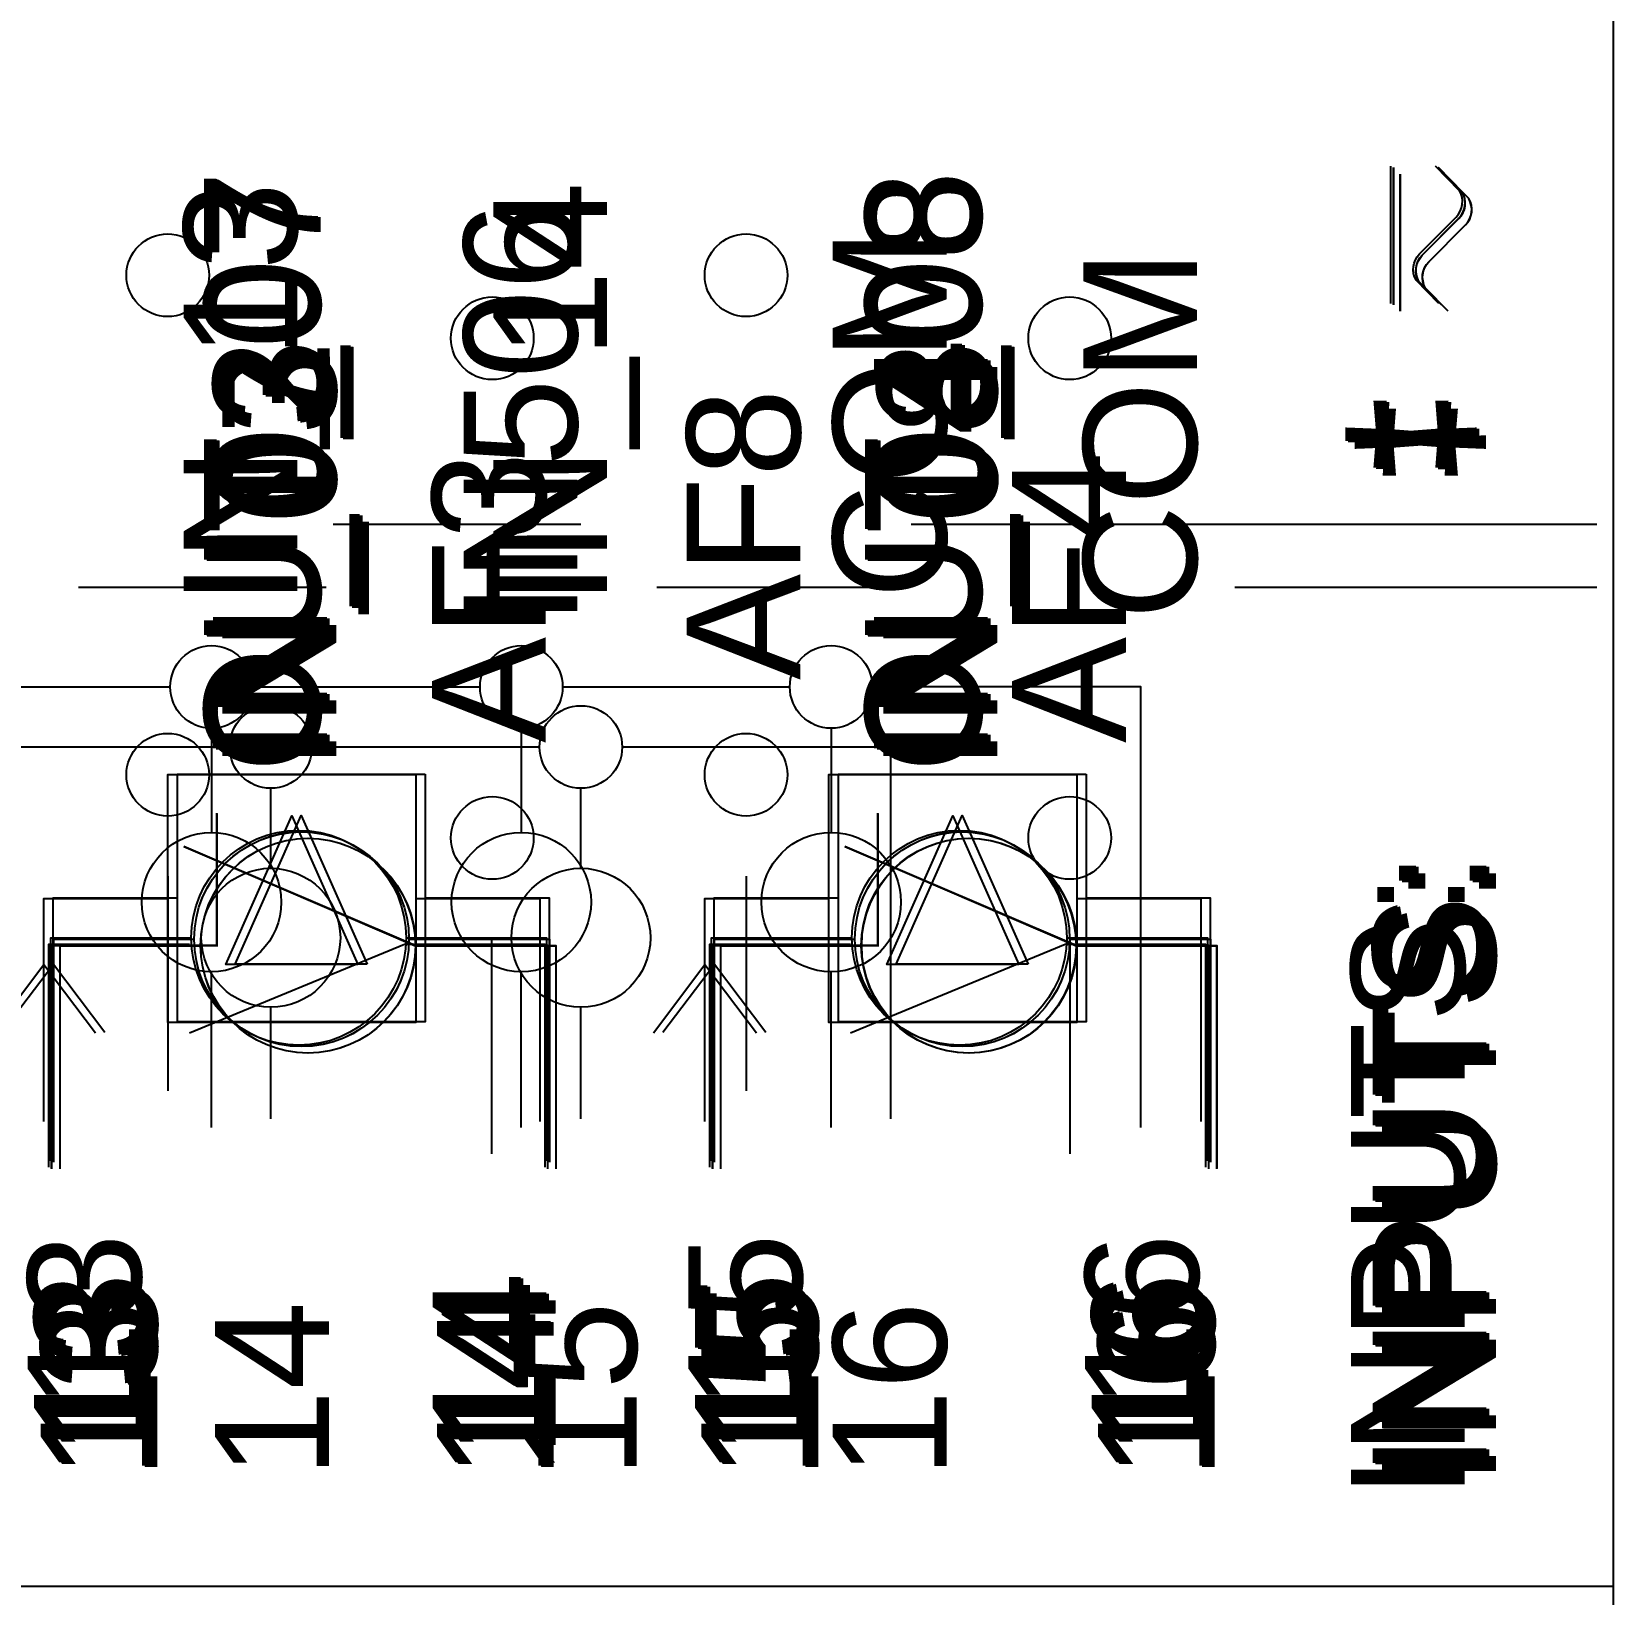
# Model space of a CAD drawing. Extents: x 1 to 47, y 1 to 35.
# Drawn here: x 30.344 to 31.301, y 11.385 to 12.331 of the extents above; entities that cross this region are included whole.
import ezdxf

# ---------------------------------------------------------------- set-up
doc = ezdxf.new("R2010")
doc.units = 0
doc.header["$MEASUREMENT"] = 0
for name, color, linetype in [('10_00______DWG_', 7, 'CONTINUOUS'), ('6_02__9-_B-___10__RTD_INPU', 7, 'CONTINUOUS'), ('6_03__9-_1-___10__RTD_INPU', 7, 'CONTINUOUS'), ('6_04__9-_C-___10__RTD_INPU', 7, 'CONTINUOUS'), ('6_05__9-_D-___10__RTD_INPU', 7, 'CONTINUOUS'), ('6_06__9-_2A___10__RTD_INPU', 7, 'CONTINUOUS'), ('6_07__9-_2B___10__RTD_INPU', 7, 'CONTINUOUS'), ('6_08__9-_2C___10__RTD_INPU', 7, 'CONTINUOUS'), ('6_09__9-_2D___10__RTD_INPU', 7, 'CONTINUOUS'), ('6_10__9-_2G___10__RTD_INPU', 7, 'CONTINUOUS'), ('6_11__9-_3-___10__RTD_INPU', 7, 'CONTINUOUS'), ('6_12__9-_4-___10__RTD_INPU', 7, 'CONTINUOUS'), ('6_13__9-_5-___10__RTD_INPU', 7, 'CONTINUOUS'), ('6_14__9-_6-___10__RTD_INPU', 7, 'CONTINUOUS'), ('6_15__9-_70___10__RTD_INPU', 7, 'CONTINUOUS'), ('6_16__9-_L0___10__RTD_INPU', 7, 'CONTINUOUS'), ('6_17__9-_77___10__RTD_INPU', 7, 'CONTINUOUS'), ('6_18__9-_7-___10__RTD_INPU', 7, 'CONTINUOUS'), ('6_19__9-_L-___10__RTD_INPU', 7, 'CONTINUOUS'), ('7_02__B-___3__DI___4__DO__', 7, 'CONTINUOUS'), ('7_03__1-___4__DI___4__DO__', 7, 'CONTINUOUS'), ('7_04__C-___4__DI___4__DO__', 7, 'CONTINUOUS'), ('7_05__D-___4__DI___3__DO__', 7, 'CONTINUOUS'), ('7_06__2A___8__FORM_A_DO', 7, 'CONTINUOUS'), ('7_07__2B___8__FORM_B_DO', 7, 'CONTINUOUS'), ('7_08__2C___8__DO__6__FORM_', 7, 'CONTINUOUS'), ('7_09__2D___8__DO__2__FORM_', 7, 'CONTINUOUS'), ('7_10__2G___8__DO__4__FORM_', 7, 'CONTINUOUS'), ('7_11__3-___8__DI', 7, 'CONTINUOUS'), ('7_12__4-___14__DI', 7, 'CONTINUOUS'), ('7_13__5-___8__AI', 7, 'CONTINUOUS'), ('7_14__6-___4__AI____4__AO', 7, 'CONTINUOUS'), ('7_15__70___2__AVI____4__AF', 7, 'CONTINUOUS'), ('7_16__L0___2__LEA_AVI____4', 7, 'CONTINUOUS'), ('7_17__77___8__AFDI', 7, 'CONTINUOUS'), ('7_18__7-___2__AVI____7__DI', 7, 'CONTINUOUS'), ('7_19__L-___2__AVI____7__DI', 7, 'CONTINUOUS')]:
    doc.layers.add(name, color=color, linetype=linetype)
doc.styles.add('ARIAL', font='arial.ttf')

msp = doc.modelspace()

# ---------------------------------------------------------------- linework, layer by layer
at = {"layer": '10_00______DWG_'}
msp.add_lwpolyline([(31.22113, 16.56356), (27.51117, 16.56356, 0.414214), (27.43118, 16.48356), (27.43118, 10.3186, 0.414212), (27.51117, 10.2386), (31.22113, 10.2386, 0.414211), (31.30112, 10.3186), (31.30112, 16.48356, 0.414219)], format="xyb", close=True, dxfattribs=at)
msp.add_lwpolyline([(27.43118, 11.3902), (31.30112, 11.3902)], dxfattribs=at)
at = {"layer": '6_02__9-_B-___10__RTD_INPU'}
for points in [[(31.16822, 12.16583), (31.16822, 12.24878)], [(30.35719, 11.64681), (30.35717, 11.78179), (30.44216, 11.78179)], [(30.57217, 11.78179), (30.65716, 11.78179), (30.65716, 11.64681)], [(30.75704, 11.64681), (30.75702, 11.78179), (30.84222, 11.78179)], [(30.97224, 11.78179), (31.05723, 11.78179), (31.05723, 11.64681)]]:
    msp.add_lwpolyline(points, dxfattribs=at)
msp.add_lwpolyline([(31.19717, 12.16583), (31.18341, 12.17984, -0.328455), (31.18548, 12.19579), (31.20766, 12.21807, 0.339292), (31.20972, 12.23402), (31.19521, 12.24878)], format="xyb", dxfattribs=at)
for centre in [(30.50719, 11.78179), (30.90704, 11.78179)]:
    msp.add_circle(centre, 0.06501, dxfattribs=at)
at = {"layer": '6_03__9-_1-___10__RTD_INPU'}
for points in [[(31.1722, 12.16195), (31.1722, 12.2449)], [(30.36118, 11.64293), (30.36115, 11.77791), (30.44614, 11.77791)], [(30.57615, 11.77791), (30.66114, 11.77791), (30.66114, 11.64293)], [(30.76102, 11.64293), (30.761, 11.77791), (30.8462, 11.77791)], [(30.97622, 11.77791), (31.06121, 11.77791), (31.06121, 11.64293)]]:
    msp.add_lwpolyline(points, dxfattribs=at)
msp.add_lwpolyline([(31.20115, 12.16195), (31.18739, 12.17596, -0.328455), (31.18946, 12.19191), (31.21164, 12.21419, 0.339292), (31.21371, 12.23014), (31.19919, 12.2449)], format="xyb", dxfattribs=at)
for centre in [(30.51115, 11.77791), (30.91121, 11.77791)]:
    msp.add_circle(centre, 0.06501, dxfattribs=at)
at = {"layer": '6_04__9-_C-___10__RTD_INPU'}
for points in [[(31.16822, 12.16589), (31.16822, 12.24885)], [(30.35719, 11.64688), (30.35717, 11.78186), (30.44216, 11.78186)], [(30.57217, 11.78186), (30.65716, 11.78186), (30.65716, 11.64688)], [(30.75704, 11.64688), (30.75702, 11.78186), (30.84222, 11.78186)], [(30.97224, 11.78186), (31.05723, 11.78186), (31.05723, 11.64688)]]:
    msp.add_lwpolyline(points, dxfattribs=at)
msp.add_lwpolyline([(31.19717, 12.16589), (31.18341, 12.17991, -0.328455), (31.18548, 12.19585), (31.20766, 12.21814, 0.339292), (31.20972, 12.23408), (31.19521, 12.24885)], format="xyb", dxfattribs=at)
for centre in [(30.50719, 11.78186), (30.90704, 11.78186)]:
    msp.add_circle(centre, 0.06501, dxfattribs=at)
at = {"layer": '6_05__9-_D-___10__RTD_INPU'}
for points in [[(31.16649, 12.1667), (31.16649, 12.24966)], [(30.35547, 11.64769), (30.35545, 11.78267), (30.44043, 11.78267)], [(30.57045, 11.78267), (30.65544, 11.78267), (30.65544, 11.64769)], [(30.75532, 11.64769), (30.75529, 11.78267), (30.8405, 11.78267)], [(30.97052, 11.78267), (31.05551, 11.78267), (31.05551, 11.64769)]]:
    msp.add_lwpolyline(points, dxfattribs=at)
msp.add_lwpolyline([(31.19545, 12.1667), (31.18169, 12.18072, -0.328455), (31.18376, 12.19666), (31.20594, 12.21895, 0.339292), (31.208, 12.23489), (31.19349, 12.24966)], format="xyb", dxfattribs=at)
for centre in [(30.50547, 11.78267), (30.90532, 11.78267)]:
    msp.add_circle(centre, 0.06501, dxfattribs=at)
at = {"layer": '6_06__9-_2A___10__RTD_INPU'}
for points in [[(30.35429, 11.64382), (30.35429, 11.7788), (30.43938, 11.7788)], [(30.43944, 11.72512), (30.5694, 11.7788), (30.65438, 11.7788), (30.65438, 11.64382)], [(30.75426, 11.64382), (30.75426, 11.7788), (30.83936, 11.7788)], [(30.83941, 11.72512), (30.96938, 11.7788), (31.05437, 11.7788), (31.05437, 11.64382)]]:
    msp.add_lwpolyline(points, dxfattribs=at)
at = {"layer": '6_07__9-_2B___10__RTD_INPU'}
for points in [[(30.35596, 11.6429), (30.35596, 11.77795), (30.35596, 11.77795), (30.45599, 11.77793), (30.456, 11.85792)], [(30.75602, 11.6429), (30.75602, 11.77795), (30.75602, 11.77795), (30.85604, 11.77793), (30.85606, 11.85792)], [(30.43601, 11.83793), (30.57601, 11.77793), (30.65606, 11.77793), (30.65606, 11.64294)], [(30.83607, 11.83793), (30.97607, 11.77793), (31.05612, 11.77793), (31.05612, 11.64294)]]:
    msp.add_lwpolyline(points, dxfattribs=at)
at = {"layer": '6_08__9-_2C___10__RTD_INPU'}
for points in [[(30.35591, 11.6431), (30.35591, 11.77815), (30.35591, 11.77815), (30.45594, 11.77813), (30.45595, 11.85812)], [(30.75597, 11.6431), (30.75597, 11.77815), (30.75597, 11.77815), (30.856, 11.77813), (30.85601, 11.85812)], [(30.43596, 11.83813), (30.57596, 11.77812), (30.65601, 11.77812), (30.65601, 11.64314)], [(30.83602, 11.83813), (30.97602, 11.77812), (31.05607, 11.77812), (31.05607, 11.64314)]]:
    msp.add_lwpolyline(points, dxfattribs=at)
at = {"layer": '6_09__9-_2D___10__RTD_INPU'}
for points in [[(30.35598, 11.64286), (30.35598, 11.77791), (30.35598, 11.77791), (30.45601, 11.77789), (30.45602, 11.85788)], [(30.75604, 11.64286), (30.75604, 11.77791), (30.75604, 11.77791), (30.85606, 11.77789), (30.85608, 11.85788)], [(30.43603, 11.83789), (30.57603, 11.77789), (30.65608, 11.77789), (30.65608, 11.6429)], [(30.83609, 11.83789), (30.97609, 11.77789), (31.05614, 11.77789), (31.05614, 11.6429)]]:
    msp.add_lwpolyline(points, dxfattribs=at)
at = {"layer": '6_10__9-_2G___10__RTD_INPU'}
for points in [[(30.35598, 11.64286), (30.35598, 11.77791), (30.35598, 11.77791), (30.45601, 11.77789), (30.45602, 11.85788)], [(30.75604, 11.64286), (30.75604, 11.77791), (30.75604, 11.77791), (30.85606, 11.77789), (30.85608, 11.85788)], [(30.43603, 11.83789), (30.57603, 11.77789), (30.65608, 11.77789), (30.65608, 11.6429)], [(30.83609, 11.83789), (30.97609, 11.77789), (31.05614, 11.77789), (31.05614, 11.6429)]]:
    msp.add_lwpolyline(points, dxfattribs=at)
at = {"layer": '6_11__9-_3-___10__RTD_INPU'}
for points in [[(31.17209, 12.16192), (31.17209, 12.24487)], [(30.36105, 11.6429), (30.36103, 11.77789), (30.44601, 11.77789)], [(30.57603, 11.77789), (30.66102, 11.77789), (30.66102, 11.6429)], [(30.7609, 11.6429), (30.76088, 11.77789), (30.84586, 11.77789)], [(30.97588, 11.77789), (31.06087, 11.77789), (31.06087, 11.6429)]]:
    msp.add_lwpolyline(points, dxfattribs=at)
msp.add_lwpolyline([(31.20104, 12.16192), (31.18729, 12.17593, -0.328455), (31.18936, 12.19188), (31.21153, 12.21416, 0.339292), (31.2136, 12.23011), (31.19909, 12.24487)], format="xyb", dxfattribs=at)
for centre in [(30.51105, 11.77789), (30.9109, 11.77789)]:
    msp.add_circle(centre, 0.06501, dxfattribs=at)
at = {"layer": '6_12__9-_4-___10__RTD_INPU'}
for points in [[(31.16814, 12.16597), (31.16814, 12.24892)], [(30.46358, 11.89815), (30.32626, 11.89815)], [(30.65124, 11.89815), (30.51358, 11.89815)], [(30.86384, 11.89815), (30.70124, 11.89815)], [(30.86384, 11.67315), (30.86384, 11.89815)], [(30.48858, 11.82474), (30.48858, 11.87315)], [(30.67624, 11.82474), (30.67624, 11.87315)], [(30.48858, 11.67315), (30.48858, 11.7406)], [(30.67624, 11.67315), (30.67624, 11.7406)]]:
    msp.add_lwpolyline(points, dxfattribs=at)
msp.add_lwpolyline([(31.19709, 12.16597), (31.18334, 12.17999, -0.328455), (31.18541, 12.19593), (31.20758, 12.21821, 0.339292), (31.20965, 12.23416), (31.19514, 12.24892)], format="xyb", dxfattribs=at)
for centre, radius in [((30.48858, 11.89815), 0.025), ((30.67624, 11.89815), 0.025), ((30.48858, 11.78267), 0.04207), ((30.67624, 11.78267), 0.04207)]:
    msp.add_circle(centre, radius, dxfattribs=at)
at = {"layer": '6_13__9-_5-___10__RTD_INPU'}
for points in [[(30.5763, 11.88143), (30.5763, 11.73145), (30.42632, 11.73145), (30.42632, 11.88143), (30.5763, 11.88143)], [(30.97637, 11.88143), (30.97637, 11.73145), (30.82638, 11.73145), (30.82638, 11.88143), (30.97637, 11.88143)], [(30.54128, 11.76644), (30.46129, 11.76644), (30.5013, 11.85645), (30.54128, 11.76644)], [(30.94135, 11.76644), (30.86135, 11.76644), (30.90136, 11.85645), (30.94135, 11.76644)], [(30.35125, 11.67147), (30.35122, 11.80645), (30.42629, 11.80645)], [(30.57633, 11.80645), (30.65143, 11.80645), (30.65143, 11.67147)], [(30.75131, 11.67147), (30.75128, 11.80645), (30.82636, 11.80645)], [(30.9764, 11.80645), (31.0515, 11.80645), (31.0515, 11.67147)], [(30.32002, 11.72523), (30.35126, 11.76647), (30.38247, 11.72523)], [(30.72009, 11.72523), (30.75132, 11.76647), (30.78253, 11.72523)]]:
    msp.add_lwpolyline(points, dxfattribs=at)
at = {"layer": '6_14__9-_6-___10__RTD_INPU'}
for points in [[(30.58199, 11.88175), (30.58199, 11.73177), (30.43201, 11.73177), (30.43201, 11.88175), (30.58199, 11.88175)], [(30.98206, 11.88175), (30.98206, 11.73177), (30.83208, 11.73177), (30.83208, 11.88175), (30.98206, 11.88175)], [(30.54697, 11.76676), (30.46698, 11.76676), (30.50699, 11.85677), (30.54697, 11.76676)], [(30.94704, 11.76676), (30.86704, 11.76676), (30.90705, 11.85677), (30.94704, 11.76676)], [(30.35694, 11.67179), (30.35691, 11.80678), (30.43198, 11.80678)], [(30.58202, 11.80678), (30.65712, 11.80678), (30.65712, 11.67179)], [(30.757, 11.67179), (30.75698, 11.80678), (30.83205, 11.80678)], [(30.98209, 11.80678), (31.05719, 11.80678), (31.05719, 11.67179)], [(30.32571, 11.72556), (30.35695, 11.76679), (30.38816, 11.72556)], [(30.72578, 11.72556), (30.75702, 11.76679), (30.78823, 11.72556)]]:
    msp.add_lwpolyline(points, dxfattribs=at)
at = {"layer": '6_15__9-_70___10__RTD_INPU'}
for points in [[(30.37216, 11.99483), (30.52212, 11.99483)], [(30.72212, 11.99483), (30.87208, 11.99483)], [(31.07208, 11.99483), (31.29103, 11.99483)], [(30.62212, 11.78182), (30.62212, 11.65183)], [(30.97208, 11.78182), (30.97208, 11.65183)]]:
    msp.add_lwpolyline(points, dxfattribs=at)
for centre in [(30.62263, 12.14555), (30.97208, 12.14555), (30.62263, 11.84311), (30.97208, 11.84311)]:
    msp.add_circle(centre, 0.02501, dxfattribs=at)
at = {"layer": '6_16__9-_L0___10__RTD_INPU'}
for points in [[(30.37216, 11.99483), (30.52212, 11.99483)], [(30.72212, 11.99483), (30.87208, 11.99483)], [(31.07208, 11.99483), (31.29103, 11.99483)], [(30.62212, 11.78182), (30.62212, 11.65183)], [(30.97208, 11.78182), (30.97208, 11.65183)]]:
    msp.add_lwpolyline(points, dxfattribs=at)
for centre in [(30.62263, 12.14555), (30.97208, 12.14555), (30.62263, 11.84311), (30.97208, 11.84311)]:
    msp.add_circle(centre, 0.02501, dxfattribs=at)
at = {"layer": '6_17__9-_77___10__RTD_INPU'}
for points in [[(30.52622, 12.03299), (30.67618, 12.03299)], [(30.87621, 12.03299), (31.29108, 12.03299)], [(30.42618, 11.81994), (30.42618, 11.68995)], [(30.77619, 11.81994), (30.77619, 11.68995)]]:
    msp.add_lwpolyline(points, dxfattribs=at)
for centre in [(30.42618, 12.18371), (30.77619, 12.18371), (30.42618, 11.88137), (30.77619, 11.88137)]:
    msp.add_circle(centre, 0.025, dxfattribs=at)
at = {"layer": '6_18__9-_7-___10__RTD_INPU'}
for points in [[(31.16822, 12.16583), (31.16822, 12.24878)], [(30.29019, 11.9345), (30.42769, 11.9345)], [(30.47769, 11.9345), (30.61519, 11.9345)], [(30.66519, 11.9345), (30.80269, 11.9345)], [(31.01519, 11.66784), (31.01519, 11.9345), (30.85269, 11.9345)], [(30.45269, 11.9095), (30.45269, 11.84653)], [(30.64019, 11.9095), (30.64019, 11.84653)], [(30.82769, 11.9095), (30.82769, 11.84653)], [(30.45269, 11.66784), (30.45269, 11.76204)], [(30.64019, 11.66784), (30.64019, 11.76204)], [(30.82769, 11.66784), (30.82769, 11.76204)]]:
    msp.add_lwpolyline(points, dxfattribs=at)
msp.add_lwpolyline([(31.19717, 12.16583), (31.18341, 12.17984, -0.328455), (31.18548, 12.19579), (31.20766, 12.21807, 0.339292), (31.20972, 12.23402), (31.19521, 12.24878)], format="xyb", dxfattribs=at)
for centre, radius in [((30.45269, 11.9345), 0.025), ((30.64019, 11.9345), 0.025), ((30.82769, 11.9345), 0.025), ((30.45269, 11.80429), 0.04219), ((30.64019, 11.80429), 0.04219), ((30.82769, 11.80429), 0.04219)]:
    msp.add_circle(centre, radius, dxfattribs=at)
at = {"layer": '6_19__9-_L-___10__RTD_INPU'}
for points in [[(31.16822, 12.16583), (31.16822, 12.24878)], [(30.29019, 11.9345), (30.42769, 11.9345)], [(30.47769, 11.9345), (30.61519, 11.9345)], [(30.66519, 11.9345), (30.80269, 11.9345)], [(31.01519, 11.66784), (31.01519, 11.9345), (30.85269, 11.9345)], [(30.45269, 11.9095), (30.45269, 11.84653)], [(30.64019, 11.9095), (30.64019, 11.84653)], [(30.82769, 11.9095), (30.82769, 11.84653)], [(30.45269, 11.66784), (30.45269, 11.76204)], [(30.64019, 11.66784), (30.64019, 11.76204)], [(30.82769, 11.66784), (30.82769, 11.76204)]]:
    msp.add_lwpolyline(points, dxfattribs=at)
msp.add_lwpolyline([(31.19717, 12.16583), (31.18341, 12.17984, -0.328455), (31.18548, 12.19579), (31.20766, 12.21807, 0.339292), (31.20972, 12.23402), (31.19521, 12.24878)], format="xyb", dxfattribs=at)
for centre, radius in [((30.45269, 11.9345), 0.025), ((30.64019, 11.9345), 0.025), ((30.82769, 11.9345), 0.025), ((30.45269, 11.80429), 0.04219), ((30.64019, 11.80429), 0.04219), ((30.82769, 11.80429), 0.04219)]:
    msp.add_circle(centre, radius, dxfattribs=at)
at = {"layer": '7_02__B-___3__DI___4__DO__'}
for points in [[(31.16822, 12.16583), (31.16822, 12.24878)], [(30.35719, 11.64681), (30.35717, 11.78179), (30.44216, 11.78179)], [(30.57217, 11.78179), (30.65716, 11.78179), (30.65716, 11.64681)], [(30.75704, 11.64681), (30.75702, 11.78179), (30.84222, 11.78179)], [(30.97224, 11.78179), (31.05723, 11.78179), (31.05723, 11.64681)]]:
    msp.add_lwpolyline(points, dxfattribs=at)
msp.add_lwpolyline([(31.19717, 12.16583), (31.18341, 12.17984, -0.328455), (31.18548, 12.19579), (31.20766, 12.21807, 0.339292), (31.20972, 12.23402), (31.19521, 12.24878)], format="xyb", dxfattribs=at)
for centre in [(30.50719, 11.78179), (30.90704, 11.78179)]:
    msp.add_circle(centre, 0.06501, dxfattribs=at)
at = {"layer": '7_03__1-___4__DI___4__DO__'}
for points in [[(31.1722, 12.16195), (31.1722, 12.2449)], [(30.36118, 11.64293), (30.36115, 11.77791), (30.44614, 11.77791)], [(30.57615, 11.77791), (30.66114, 11.77791), (30.66114, 11.64293)], [(30.76102, 11.64293), (30.761, 11.77791), (30.8462, 11.77791)], [(30.97622, 11.77791), (31.06121, 11.77791), (31.06121, 11.64293)]]:
    msp.add_lwpolyline(points, dxfattribs=at)
msp.add_lwpolyline([(31.20115, 12.16195), (31.18739, 12.17596, -0.328455), (31.18946, 12.19191), (31.21164, 12.21419, 0.339292), (31.21371, 12.23014), (31.19919, 12.2449)], format="xyb", dxfattribs=at)
for centre in [(30.51115, 11.77791), (30.91121, 11.77791)]:
    msp.add_circle(centre, 0.06501, dxfattribs=at)
at = {"layer": '7_04__C-___4__DI___4__DO__'}
for points in [[(31.16822, 12.16583), (31.16822, 12.24878)], [(30.35719, 11.64681), (30.35717, 11.78179), (30.44216, 11.78179)], [(30.57217, 11.78179), (30.65716, 11.78179), (30.65716, 11.64681)], [(30.75704, 11.64681), (30.75702, 11.78179), (30.84222, 11.78179)], [(30.97224, 11.78179), (31.05723, 11.78179), (31.05723, 11.64681)]]:
    msp.add_lwpolyline(points, dxfattribs=at)
msp.add_lwpolyline([(31.19717, 12.16583), (31.18341, 12.17984, -0.328455), (31.18548, 12.19579), (31.20766, 12.21807, 0.339292), (31.20972, 12.23402), (31.19521, 12.24878)], format="xyb", dxfattribs=at)
for centre in [(30.50719, 11.78179), (30.90704, 11.78179)]:
    msp.add_circle(centre, 0.06501, dxfattribs=at)
at = {"layer": '7_05__D-___4__DI___3__DO__'}
for points in [[(31.16649, 12.1667), (31.16649, 12.24966)], [(30.35547, 11.64769), (30.35545, 11.78267), (30.44043, 11.78267)], [(30.57045, 11.78267), (30.65544, 11.78267), (30.65544, 11.64769)], [(30.75532, 11.64769), (30.75529, 11.78267), (30.8405, 11.78267)], [(30.97052, 11.78267), (31.05551, 11.78267), (31.05551, 11.64769)]]:
    msp.add_lwpolyline(points, dxfattribs=at)
msp.add_lwpolyline([(31.19545, 12.1667), (31.18169, 12.18072, -0.328455), (31.18376, 12.19666), (31.20594, 12.21895, 0.339292), (31.208, 12.23489), (31.19349, 12.24966)], format="xyb", dxfattribs=at)
for centre in [(30.50547, 11.78267), (30.90532, 11.78267)]:
    msp.add_circle(centre, 0.06501, dxfattribs=at)
at = {"layer": '7_06__2A___8__FORM_A_DO'}
for points in [[(30.35429, 11.64382), (30.35429, 11.7788), (30.43938, 11.7788)], [(30.43944, 11.72512), (30.5694, 11.7788), (30.65438, 11.7788), (30.65438, 11.64382)], [(30.75426, 11.64382), (30.75426, 11.7788), (30.83936, 11.7788)], [(30.83941, 11.72512), (30.96938, 11.7788), (31.05437, 11.7788), (31.05437, 11.64382)]]:
    msp.add_lwpolyline(points, dxfattribs=at)
at = {"layer": '7_07__2B___8__FORM_B_DO'}
for points in [[(30.35596, 11.6429), (30.35596, 11.77795), (30.35596, 11.77795), (30.45599, 11.77793), (30.456, 11.85792)], [(30.75602, 11.6429), (30.75602, 11.77795), (30.75602, 11.77795), (30.85604, 11.77793), (30.85606, 11.85792)], [(30.43601, 11.83793), (30.57601, 11.77793), (30.65606, 11.77793), (30.65606, 11.64294)], [(30.83607, 11.83793), (30.97607, 11.77793), (31.05612, 11.77793), (31.05612, 11.64294)]]:
    msp.add_lwpolyline(points, dxfattribs=at)
at = {"layer": '7_08__2C___8__DO__6__FORM_'}
for points in [[(30.35591, 11.6431), (30.35591, 11.77815), (30.35591, 11.77815), (30.45594, 11.77813), (30.45595, 11.85812)], [(30.75597, 11.6431), (30.75597, 11.77815), (30.75597, 11.77815), (30.856, 11.77813), (30.85601, 11.85812)], [(30.43596, 11.83813), (30.57596, 11.77812), (30.65601, 11.77812), (30.65601, 11.64314)], [(30.83602, 11.83813), (30.97602, 11.77812), (31.05607, 11.77812), (31.05607, 11.64314)]]:
    msp.add_lwpolyline(points, dxfattribs=at)
at = {"layer": '7_09__2D___8__DO__2__FORM_'}
for points in [[(30.35598, 11.64286), (30.35598, 11.77791), (30.35598, 11.77791), (30.45601, 11.77789), (30.45602, 11.85788)], [(30.75604, 11.64286), (30.75604, 11.77791), (30.75604, 11.77791), (30.85606, 11.77789), (30.85608, 11.85788)], [(30.43603, 11.83789), (30.57603, 11.77789), (30.65608, 11.77789), (30.65608, 11.6429)], [(30.83609, 11.83789), (30.97609, 11.77789), (31.05614, 11.77789), (31.05614, 11.6429)]]:
    msp.add_lwpolyline(points, dxfattribs=at)
at = {"layer": '7_10__2G___8__DO__4__FORM_'}
for points in [[(30.35598, 11.64286), (30.35598, 11.77791), (30.35598, 11.77791), (30.45601, 11.77789), (30.45602, 11.85788)], [(30.75604, 11.64286), (30.75604, 11.77791), (30.75604, 11.77791), (30.85606, 11.77789), (30.85608, 11.85788)], [(30.43603, 11.83789), (30.57603, 11.77789), (30.65608, 11.77789), (30.65608, 11.6429)], [(30.83609, 11.83789), (30.97609, 11.77789), (31.05614, 11.77789), (31.05614, 11.6429)]]:
    msp.add_lwpolyline(points, dxfattribs=at)
at = {"layer": '7_11__3-___8__DI'}
for points in [[(31.17209, 12.16192), (31.17209, 12.24487)], [(30.36105, 11.6429), (30.36103, 11.77789), (30.44601, 11.77789)], [(30.57603, 11.77789), (30.66102, 11.77789), (30.66102, 11.6429)], [(30.7609, 11.6429), (30.76088, 11.77789), (30.84586, 11.77789)], [(30.97588, 11.77789), (31.06087, 11.77789), (31.06087, 11.6429)]]:
    msp.add_lwpolyline(points, dxfattribs=at)
msp.add_lwpolyline([(31.20104, 12.16192), (31.18729, 12.17593, -0.328455), (31.18936, 12.19188), (31.21153, 12.21416, 0.339292), (31.2136, 12.23011), (31.19909, 12.24487)], format="xyb", dxfattribs=at)
for centre in [(30.51105, 11.77789), (30.9109, 11.77789)]:
    msp.add_circle(centre, 0.06501, dxfattribs=at)
at = {"layer": '7_12__4-___14__DI'}
for points in [[(31.16814, 12.16597), (31.16814, 12.24892)], [(30.46358, 11.89815), (30.32626, 11.89815)], [(30.65124, 11.89815), (30.51358, 11.89815)], [(30.86384, 11.89815), (30.70124, 11.89815)], [(30.86384, 11.67315), (30.86384, 11.89815)], [(30.48858, 11.82474), (30.48858, 11.87315)], [(30.67624, 11.82474), (30.67624, 11.87315)], [(30.48858, 11.67315), (30.48858, 11.7406)], [(30.67624, 11.67315), (30.67624, 11.7406)]]:
    msp.add_lwpolyline(points, dxfattribs=at)
msp.add_lwpolyline([(31.19709, 12.16597), (31.18334, 12.17999, -0.328455), (31.18541, 12.19593), (31.20758, 12.21821, 0.339292), (31.20965, 12.23416), (31.19514, 12.24892)], format="xyb", dxfattribs=at)
for centre, radius in [((30.48858, 11.89815), 0.025), ((30.67624, 11.89815), 0.025), ((30.48858, 11.78267), 0.04207), ((30.67624, 11.78267), 0.04207)]:
    msp.add_circle(centre, radius, dxfattribs=at)
at = {"layer": '7_13__5-___8__AI'}
for points in [[(30.5763, 11.88143), (30.5763, 11.73145), (30.42632, 11.73145), (30.42632, 11.88143), (30.5763, 11.88143)], [(30.97637, 11.88143), (30.97637, 11.73145), (30.82638, 11.73145), (30.82638, 11.88143), (30.97637, 11.88143)], [(30.54128, 11.76644), (30.46129, 11.76644), (30.5013, 11.85645), (30.54128, 11.76644)], [(30.94135, 11.76644), (30.86135, 11.76644), (30.90136, 11.85645), (30.94135, 11.76644)], [(30.35125, 11.67147), (30.35122, 11.80645), (30.42629, 11.80645)], [(30.57633, 11.80645), (30.65143, 11.80645), (30.65143, 11.67147)], [(30.75131, 11.67147), (30.75128, 11.80645), (30.82636, 11.80645)], [(30.9764, 11.80645), (31.0515, 11.80645), (31.0515, 11.67147)], [(30.32002, 11.72523), (30.35126, 11.76647), (30.38247, 11.72523)], [(30.72009, 11.72523), (30.75132, 11.76647), (30.78253, 11.72523)]]:
    msp.add_lwpolyline(points, dxfattribs=at)
at = {"layer": '7_14__6-___4__AI____4__AO'}
for points in [[(30.58199, 11.88175), (30.58199, 11.73177), (30.43201, 11.73177), (30.43201, 11.88175), (30.58199, 11.88175)], [(30.98206, 11.88175), (30.98206, 11.73177), (30.83208, 11.73177), (30.83208, 11.88175), (30.98206, 11.88175)], [(30.54697, 11.76676), (30.46698, 11.76676), (30.50699, 11.85677), (30.54697, 11.76676)], [(30.94704, 11.76676), (30.86704, 11.76676), (30.90705, 11.85677), (30.94704, 11.76676)], [(30.35694, 11.67179), (30.35691, 11.80678), (30.43198, 11.80678)], [(30.58202, 11.80678), (30.65712, 11.80678), (30.65712, 11.67179)], [(30.757, 11.67179), (30.75698, 11.80678), (30.83205, 11.80678)], [(30.98209, 11.80678), (31.05719, 11.80678), (31.05719, 11.67179)], [(30.32571, 11.72556), (30.35695, 11.76679), (30.38816, 11.72556)], [(30.72578, 11.72556), (30.75702, 11.76679), (30.78823, 11.72556)]]:
    msp.add_lwpolyline(points, dxfattribs=at)
at = {"layer": '7_15__70___2__AVI____4__AF'}
for points in [[(30.37216, 11.99483), (30.52212, 11.99483)], [(30.72212, 11.99483), (30.87208, 11.99483)], [(31.07208, 11.99483), (31.29103, 11.99483)], [(30.62212, 11.78182), (30.62212, 11.65183)], [(30.97208, 11.78182), (30.97208, 11.65183)]]:
    msp.add_lwpolyline(points, dxfattribs=at)
for centre in [(30.62263, 12.14555), (30.97208, 12.14555), (30.62263, 11.84311), (30.97208, 11.84311)]:
    msp.add_circle(centre, 0.02501, dxfattribs=at)
at = {"layer": '7_16__L0___2__LEA_AVI____4'}
for points in [[(30.37216, 11.99483), (30.52212, 11.99483)], [(30.72212, 11.99483), (30.87208, 11.99483)], [(31.07208, 11.99483), (31.29103, 11.99483)], [(30.62212, 11.78182), (30.62212, 11.65183)], [(30.97208, 11.78182), (30.97208, 11.65183)]]:
    msp.add_lwpolyline(points, dxfattribs=at)
for centre in [(30.62263, 12.14555), (30.97208, 12.14555), (30.62263, 11.84311), (30.97208, 11.84311)]:
    msp.add_circle(centre, 0.02501, dxfattribs=at)
at = {"layer": '7_17__77___8__AFDI'}
for points in [[(30.52622, 12.03299), (30.67618, 12.03299)], [(30.87621, 12.03299), (31.29108, 12.03299)], [(30.42618, 11.81994), (30.42618, 11.68995)], [(30.77619, 11.81994), (30.77619, 11.68995)]]:
    msp.add_lwpolyline(points, dxfattribs=at)
for centre in [(30.42618, 12.18371), (30.77619, 12.18371), (30.42618, 11.88137), (30.77619, 11.88137)]:
    msp.add_circle(centre, 0.025, dxfattribs=at)
at = {"layer": '7_18__7-___2__AVI____7__DI'}
for points in [[(31.16822, 12.16583), (31.16822, 12.24878)], [(30.29019, 11.9345), (30.42769, 11.9345)], [(30.47769, 11.9345), (30.61519, 11.9345)], [(30.66519, 11.9345), (30.80269, 11.9345)], [(31.01519, 11.66784), (31.01519, 11.9345), (30.85269, 11.9345)], [(30.45269, 11.9095), (30.45269, 11.84653)], [(30.64019, 11.9095), (30.64019, 11.84653)], [(30.82769, 11.9095), (30.82769, 11.84653)], [(30.45269, 11.66784), (30.45269, 11.76204)], [(30.64019, 11.66784), (30.64019, 11.76204)], [(30.82769, 11.66784), (30.82769, 11.76204)]]:
    msp.add_lwpolyline(points, dxfattribs=at)
msp.add_lwpolyline([(31.19717, 12.16583), (31.18341, 12.17984, -0.328455), (31.18548, 12.19579), (31.20766, 12.21807, 0.339292), (31.20972, 12.23402), (31.19521, 12.24878)], format="xyb", dxfattribs=at)
for centre, radius in [((30.45269, 11.9345), 0.025), ((30.64019, 11.9345), 0.025), ((30.82769, 11.9345), 0.025), ((30.45269, 11.80429), 0.04219), ((30.64019, 11.80429), 0.04219), ((30.82769, 11.80429), 0.04219)]:
    msp.add_circle(centre, radius, dxfattribs=at)
at = {"layer": '7_19__L-___2__AVI____7__DI'}
for points in [[(31.16822, 12.16583), (31.16822, 12.24878)], [(30.29019, 11.9345), (30.42769, 11.9345)], [(30.47769, 11.9345), (30.61519, 11.9345)], [(30.66519, 11.9345), (30.80269, 11.9345)], [(31.01519, 11.66784), (31.01519, 11.9345), (30.85269, 11.9345)], [(30.45269, 11.9095), (30.45269, 11.84653)], [(30.64019, 11.9095), (30.64019, 11.84653)], [(30.82769, 11.9095), (30.82769, 11.84653)], [(30.45269, 11.66784), (30.45269, 11.76204)], [(30.64019, 11.66784), (30.64019, 11.76204)], [(30.82769, 11.66784), (30.82769, 11.76204)]]:
    msp.add_lwpolyline(points, dxfattribs=at)
msp.add_lwpolyline([(31.19717, 12.16583), (31.18341, 12.17984, -0.328455), (31.18548, 12.19579), (31.20766, 12.21807, 0.339292), (31.20972, 12.23402), (31.19521, 12.24878)], format="xyb", dxfattribs=at)
for centre, radius in [((30.45269, 11.9345), 0.025), ((30.64019, 11.9345), 0.025), ((30.82769, 11.9345), 0.025), ((30.45269, 11.80429), 0.04219), ((30.64019, 11.80429), 0.04219), ((30.82769, 11.80429), 0.04219)]:
    msp.add_circle(centre, radius, dxfattribs=at)

# ---------------------------------------------------------------- texts
at = {"layer": '6_02__9-_B-___10__RTD_INPU', "style": 'ARIAL'}
for s, height, p in [('IN_02', 0.068833, (30.52421, 11.88767)), ('IN_03', 0.068833, (30.92422, 11.88767)), ('‡', 0.06883, (31.21314, 12.05993)), ('INPUTS:', 0.068833, (31.22606, 11.45497)), ('13', 0.068833, (30.41588, 11.47228)), ('14', 0.068833, (30.657, 11.47228)), ('15', 0.068833, (30.81589, 11.47228)), ('16', 0.068833, (31.05591, 11.47228))]:
    msp.add_text(s, height=height, rotation=90, dxfattribs=at).set_placement(p)
at = {"layer": '6_03__9-_1-___10__RTD_INPU', "style": 'ARIAL'}
for s, height, p in [('IN_03', 0.068833, (30.52819, 11.88379)), ('IN_04', 0.068833, (30.92821, 11.88379)), ('‡', 0.06883, (31.21712, 12.05605)), ('INPUTS:', 0.068833, (31.23004, 11.45109)), ('13', 0.068833, (30.41986, 11.4684)), ('14', 0.068833, (30.66098, 11.4684)), ('15', 0.068833, (30.81987, 11.4684)), ('16', 0.068833, (31.05989, 11.4684))]:
    msp.add_text(s, height=height, rotation=90, dxfattribs=at).set_placement(p)
at = {"layer": '6_04__9-_C-___10__RTD_INPU', "style": 'ARIAL'}
for s, height, p in [('IN_03', 0.068833, (30.52421, 11.88774)), ('IN_04', 0.068833, (30.92422, 11.88774)), ('‡', 0.06883, (31.21314, 12.06)), ('INPUTS:', 0.068833, (31.22606, 11.45504)), ('13', 0.068833, (30.41588, 11.47235)), ('14', 0.068833, (30.657, 11.47235)), ('15', 0.068833, (30.81589, 11.47235)), ('16', 0.068833, (31.05591, 11.47235))]:
    msp.add_text(s, height=height, rotation=90, dxfattribs=at).set_placement(p)
at = {"layer": '6_05__9-_D-___10__RTD_INPU', "style": 'ARIAL'}
for s, height, p in [('IN_03', 0.068833, (30.52249, 11.88855)), ('IN_04', 0.068833, (30.9225, 11.88855)), ('‡', 0.06883, (31.21142, 12.0608)), ('INPUTS:', 0.068833, (31.22434, 11.45585)), ('13', 0.068833, (30.41416, 11.47316)), ('14', 0.068833, (30.65528, 11.47316)), ('15', 0.068833, (30.81417, 11.47316)), ('16', 0.068833, (31.05418, 11.47316))]:
    msp.add_text(s, height=height, rotation=90, dxfattribs=at).set_placement(p)
at = {"layer": '6_06__9-_2A___10__RTD_INPU', "style": 'ARIAL'}
for s, p in [('OUT_07', (30.51705, 11.88375)), ('OUT_08', (30.91702, 11.88375)), ('13', (30.41811, 11.45587)), ('14', (30.65798, 11.45587)), ('15', (30.81798, 11.45587)), ('16', (31.05799, 11.45587))]:
    msp.add_text(s, height=0.068833, rotation=90, dxfattribs=at).set_placement(p)
at = {"layer": '6_07__9-_2B___10__RTD_INPU', "style": 'ARIAL'}
for s, p in [('OUT_07', (30.51872, 11.88288)), ('OUT_08', (30.91878, 11.88288)), ('13', (30.41981, 11.455)), ('14', (30.6598, 11.455)), ('15', (30.81987, 11.455)), ('16', (31.05986, 11.455))]:
    msp.add_text(s, height=0.068833, rotation=90, dxfattribs=at).set_placement(p)
at = {"layer": '6_08__9-_2C___10__RTD_INPU', "style": 'ARIAL'}
for s, p in [('OUT_07', (30.51867, 11.88307)), ('OUT_08', (30.91873, 11.88307)), ('13', (30.41976, 11.45519)), ('14', (30.65964, 11.45519)), ('15', (30.81963, 11.45519)), ('16', (31.05965, 11.45519))]:
    msp.add_text(s, height=0.068833, rotation=90, dxfattribs=at).set_placement(p)
at = {"layer": '6_09__9-_2D___10__RTD_INPU', "style": 'ARIAL'}
for s, p in [('OUT_07', (30.51874, 11.88284)), ('OUT_08', (30.9188, 11.88284)), ('13', (30.41983, 11.45496)), ('14', (30.65971, 11.45496)), ('15', (30.8197, 11.45496)), ('16', (31.05972, 11.45496))]:
    msp.add_text(s, height=0.068833, rotation=90, dxfattribs=at).set_placement(p)
at = {"layer": '6_10__9-_2G___10__RTD_INPU', "style": 'ARIAL'}
for s, p in [('OUT_07', (30.51874, 11.88284)), ('OUT_08', (30.9188, 11.88284)), ('13', (30.41983, 11.45496)), ('14', (30.65971, 11.45496)), ('15', (30.8197, 11.45496)), ('16', (31.05972, 11.45496))]:
    msp.add_text(s, height=0.068833, rotation=90, dxfattribs=at).set_placement(p)
at = {"layer": '6_11__9-_3-___10__RTD_INPU', "style": 'ARIAL'}
for s, height, p in [('IN_07', 0.068833, (30.52807, 11.88376)), ('IN_08', 0.068833, (30.92808, 11.88376)), ('‡', 0.06883, (31.21701, 12.05602)), ('INPUTS:', 0.068833, (31.22993, 11.45106)), ('13', 0.068833, (30.41975, 11.46838)), ('14', 0.068833, (30.66087, 11.46838)), ('15', 0.068833, (30.81976, 11.46838)), ('16', 0.068833, (31.05978, 11.46838))]:
    msp.add_text(s, height=height, rotation=90, dxfattribs=at).set_placement(p)
at = {"layer": '6_12__9-_4-___10__RTD_INPU', "style": 'ARIAL'}
for s, height, p in [('IN_13', 0.068833, (30.50459, 11.98368)), ('IN_14', 0.068833, (30.69209, 11.98368)), ('COM', 0.068833, (30.89753, 11.98786)), ('‡', 0.06883, (31.21306, 12.06007)), ('INPUTS:', 0.068833, (31.22598, 11.45512)), ('14', 0.068833, (30.5237, 11.45565)), ('15', 0.068833, (30.71003, 11.45565)), ('16', 0.068833, (30.89753, 11.45565))]:
    msp.add_text(s, height=height, rotation=90, dxfattribs=at).set_placement(p)
at = {"layer": '6_13__9-_5-___10__RTD_INPU', "style": 'ARIAL'}
for s, p in [('AI_07', (30.51848, 11.91684)), ('AI_08', (30.91847, 11.91684)), ('13', (30.41015, 11.4969)), ('14', (30.65127, 11.4969)), ('15', (30.81016, 11.4969)), ('16', (31.05017, 11.4969))]:
    msp.add_text(s, height=0.068833, rotation=90, dxfattribs=at).set_placement(p)
at = {"layer": '6_14__9-_6-___10__RTD_INPU', "style": 'ARIAL'}
for s, p in [('AI_03', (30.52417, 11.91716)), ('AI_04', (30.92416, 11.91716)), ('13', (30.41584, 11.49722)), ('14', (30.65696, 11.49722)), ('15', (30.81585, 11.49722)), ('16', (31.05587, 11.49722))]:
    msp.add_text(s, height=0.068833, rotation=90, dxfattribs=at).set_placement(p)
at = {"layer": '6_15__9-_70___10__RTD_INPU', "style": 'ARIAL'}
for s, p in [('AF3', (30.6549, 11.90062)), ('AF4', (31.00609, 11.90062)), ('E07', (30.65495, 11.42353)), ('E08', (31.00491, 11.42353))]:
    msp.add_text(s, height=0.068833, rotation=90, dxfattribs=at).set_placement(p)
at = {"layer": '6_16__9-_L0___10__RTD_INPU', "style": 'ARIAL'}
for s, p in [('AF3', (30.6549, 11.90062)), ('AF4', (31.00609, 11.90062)), ('E07', (30.65495, 11.42353)), ('E08', (31.00491, 11.42353))]:
    msp.add_text(s, height=0.068833, rotation=90, dxfattribs=at).set_placement(p)
at = {"layer": '6_17__9-_77___10__RTD_INPU', "style": 'ARIAL'}
for s, p in [('AF7', (30.46019, 11.93878)), ('AF8', (30.809, 11.93878)), ('07', (30.45901, 11.49826)), ('08', (30.809, 11.49826))]:
    msp.add_text(s, height=0.068833, rotation=90, dxfattribs=at).set_placement(p)
at = {"layer": '6_18__9-_7-___10__RTD_INPU', "style": 'ARIAL'}
for s, p in [('IN505', (30.48659, 11.97159)), ('IN506', (30.67409, 11.97159)), ('IN507', (30.86159, 11.97159)), ('COM', (31.04909, 11.97519)), ('INPUTS:', (31.21114, 11.44294)), ('E09', (30.48353, 11.44338)), ('E10', (30.67103, 11.44338)), ('E11', (30.85964, 11.44338)), ('E12', (31.04714, 11.44338))]:
    msp.add_text(s, height=0.068833, rotation=90, dxfattribs=at).set_placement(p)
at = {"layer": '6_19__9-_L-___10__RTD_INPU', "style": 'ARIAL'}
for s, p in [('IN505', (30.48659, 11.97159)), ('IN506', (30.67409, 11.97159)), ('IN507', (30.86159, 11.97159)), ('COM', (31.04909, 11.97519)), ('INPUTS:', (31.21114, 11.44294)), ('E09', (30.48353, 11.44338)), ('E10', (30.67103, 11.44338)), ('E11', (30.85964, 11.44338)), ('E12', (31.04714, 11.44338))]:
    msp.add_text(s, height=0.068833, rotation=90, dxfattribs=at).set_placement(p)
at = {"layer": '7_02__B-___3__DI___4__DO__', "style": 'ARIAL'}
for s, height, p in [('IN_02', 0.068833, (30.52421, 11.88767)), ('IN_03', 0.068833, (30.92422, 11.88767)), ('‡', 0.06883, (31.21314, 12.05993)), ('INPUTS:', 0.068833, (31.22606, 11.45497)), ('13', 0.068833, (30.41588, 11.47228)), ('14', 0.068833, (30.657, 11.47228)), ('15', 0.068833, (30.81589, 11.47228)), ('16', 0.068833, (31.05591, 11.47228))]:
    msp.add_text(s, height=height, rotation=90, dxfattribs=at).set_placement(p)
at = {"layer": '7_03__1-___4__DI___4__DO__', "style": 'ARIAL'}
for s, height, p in [('IN_03', 0.068833, (30.52819, 11.88379)), ('IN_04', 0.068833, (30.92821, 11.88379)), ('‡', 0.06883, (31.21712, 12.05605)), ('INPUTS:', 0.068833, (31.23004, 11.45109)), ('13', 0.068833, (30.41986, 11.4684)), ('14', 0.068833, (30.66098, 11.4684)), ('15', 0.068833, (30.81987, 11.4684)), ('16', 0.068833, (31.05989, 11.4684))]:
    msp.add_text(s, height=height, rotation=90, dxfattribs=at).set_placement(p)
at = {"layer": '7_04__C-___4__DI___4__DO__', "style": 'ARIAL'}
for s, height, p in [('IN_03', 0.068833, (30.52421, 11.88767)), ('IN_04', 0.068833, (30.92422, 11.88767)), ('‡', 0.06883, (31.21314, 12.05993)), ('INPUTS:', 0.068833, (31.22606, 11.45497)), ('13', 0.068833, (30.41588, 11.47228)), ('14', 0.068833, (30.657, 11.47228)), ('15', 0.068833, (30.81589, 11.47228)), ('16', 0.068833, (31.05591, 11.47228))]:
    msp.add_text(s, height=height, rotation=90, dxfattribs=at).set_placement(p)
at = {"layer": '7_05__D-___4__DI___3__DO__', "style": 'ARIAL'}
for s, height, p in [('IN_03', 0.068833, (30.52249, 11.88855)), ('IN_04', 0.068833, (30.9225, 11.88855)), ('‡', 0.06883, (31.21142, 12.0608)), ('INPUTS:', 0.068833, (31.22434, 11.45585)), ('13', 0.068833, (30.41416, 11.47316)), ('14', 0.068833, (30.65528, 11.47316)), ('15', 0.068833, (30.81417, 11.47316)), ('16', 0.068833, (31.05418, 11.47316))]:
    msp.add_text(s, height=height, rotation=90, dxfattribs=at).set_placement(p)
at = {"layer": '7_06__2A___8__FORM_A_DO', "style": 'ARIAL'}
for s, p in [('OUT_07', (30.51705, 11.88375)), ('OUT_08', (30.91702, 11.88375)), ('13', (30.41811, 11.45587)), ('14', (30.65798, 11.45587)), ('15', (30.81798, 11.45587)), ('16', (31.05799, 11.45587))]:
    msp.add_text(s, height=0.068833, rotation=90, dxfattribs=at).set_placement(p)
at = {"layer": '7_07__2B___8__FORM_B_DO', "style": 'ARIAL'}
for s, p in [('OUT_07', (30.51872, 11.88288)), ('OUT_08', (30.91878, 11.88288)), ('13', (30.41981, 11.455)), ('14', (30.6598, 11.455)), ('15', (30.81987, 11.455)), ('16', (31.05986, 11.455))]:
    msp.add_text(s, height=0.068833, rotation=90, dxfattribs=at).set_placement(p)
at = {"layer": '7_08__2C___8__DO__6__FORM_', "style": 'ARIAL'}
for s, p in [('OUT_07', (30.51867, 11.88307)), ('OUT_08', (30.91873, 11.88307)), ('13', (30.41976, 11.45519)), ('14', (30.65964, 11.45519)), ('15', (30.81963, 11.45519)), ('16', (31.05965, 11.45519))]:
    msp.add_text(s, height=0.068833, rotation=90, dxfattribs=at).set_placement(p)
at = {"layer": '7_09__2D___8__DO__2__FORM_', "style": 'ARIAL'}
for s, p in [('OUT_07', (30.51874, 11.88284)), ('OUT_08', (30.9188, 11.88284)), ('13', (30.41983, 11.45496)), ('14', (30.65971, 11.45496)), ('15', (30.8197, 11.45496)), ('16', (31.05972, 11.45496))]:
    msp.add_text(s, height=0.068833, rotation=90, dxfattribs=at).set_placement(p)
at = {"layer": '7_10__2G___8__DO__4__FORM_', "style": 'ARIAL'}
for s, p in [('OUT_07', (30.51874, 11.88284)), ('OUT_08', (30.9188, 11.88284)), ('13', (30.41983, 11.45496)), ('14', (30.65971, 11.45496)), ('15', (30.8197, 11.45496)), ('16', (31.05972, 11.45496))]:
    msp.add_text(s, height=0.068833, rotation=90, dxfattribs=at).set_placement(p)
at = {"layer": '7_11__3-___8__DI', "style": 'ARIAL'}
for s, height, p in [('IN_07', 0.068833, (30.52807, 11.88376)), ('IN_08', 0.068833, (30.92808, 11.88376)), ('‡', 0.06883, (31.21701, 12.05602)), ('INPUTS:', 0.068833, (31.22993, 11.45106)), ('13', 0.068833, (30.41975, 11.46838)), ('14', 0.068833, (30.66087, 11.46838)), ('15', 0.068833, (30.81976, 11.46838)), ('16', 0.068833, (31.05978, 11.46838))]:
    msp.add_text(s, height=height, rotation=90, dxfattribs=at).set_placement(p)
at = {"layer": '7_12__4-___14__DI', "style": 'ARIAL'}
for s, height, p in [('IN_13', 0.068833, (30.50459, 11.98368)), ('IN_14', 0.068833, (30.69209, 11.98368)), ('COM', 0.068833, (30.89753, 11.98786)), ('‡', 0.06883, (31.21306, 12.06007)), ('INPUTS:', 0.068833, (31.22598, 11.45512)), ('14', 0.068833, (30.5237, 11.45565)), ('15', 0.068833, (30.71003, 11.45565)), ('16', 0.068833, (30.89753, 11.45565))]:
    msp.add_text(s, height=height, rotation=90, dxfattribs=at).set_placement(p)
at = {"layer": '7_13__5-___8__AI', "style": 'ARIAL'}
for s, p in [('AI_07', (30.51848, 11.91684)), ('AI_08', (30.91847, 11.91684)), ('13', (30.41015, 11.4969)), ('14', (30.65127, 11.4969)), ('15', (30.81016, 11.4969)), ('16', (31.05017, 11.4969))]:
    msp.add_text(s, height=0.068833, rotation=90, dxfattribs=at).set_placement(p)
at = {"layer": '7_14__6-___4__AI____4__AO', "style": 'ARIAL'}
for s, p in [('AI_03', (30.52417, 11.91716)), ('AI_04', (30.92416, 11.91716)), ('13', (30.41584, 11.49722)), ('14', (30.65696, 11.49722)), ('15', (30.81585, 11.49722)), ('16', (31.05587, 11.49722))]:
    msp.add_text(s, height=0.068833, rotation=90, dxfattribs=at).set_placement(p)
at = {"layer": '7_15__70___2__AVI____4__AF', "style": 'ARIAL'}
for s, p in [('AF3', (30.6549, 11.90062)), ('AF4', (31.00609, 11.90062)), ('E07', (30.65495, 11.42353)), ('E08', (31.00491, 11.42353))]:
    msp.add_text(s, height=0.068833, rotation=90, dxfattribs=at).set_placement(p)
at = {"layer": '7_16__L0___2__LEA_AVI____4', "style": 'ARIAL'}
for s, p in [('AF3', (30.6549, 11.90062)), ('AF4', (31.00609, 11.90062)), ('E07', (30.65495, 11.42353)), ('E08', (31.00491, 11.42353))]:
    msp.add_text(s, height=0.068833, rotation=90, dxfattribs=at).set_placement(p)
at = {"layer": '7_17__77___8__AFDI', "style": 'ARIAL'}
for s, p in [('AF7', (30.46019, 11.93878)), ('AF8', (30.809, 11.93878)), ('07', (30.45901, 11.49826)), ('08', (30.809, 11.49826))]:
    msp.add_text(s, height=0.068833, rotation=90, dxfattribs=at).set_placement(p)
at = {"layer": '7_18__7-___2__AVI____7__DI', "style": 'ARIAL'}
for s, p in [('IN505', (30.48659, 11.97159)), ('IN506', (30.67409, 11.97159)), ('IN507', (30.86159, 11.97159)), ('COM', (31.04909, 11.97519)), ('INPUTS:', (31.21114, 11.44294)), ('E09', (30.48353, 11.44338)), ('E10', (30.67103, 11.44338)), ('E11', (30.85964, 11.44338)), ('E12', (31.04714, 11.44338))]:
    msp.add_text(s, height=0.068833, rotation=90, dxfattribs=at).set_placement(p)
at = {"layer": '7_19__L-___2__AVI____7__DI', "style": 'ARIAL'}
for s, p in [('IN505', (30.48659, 11.97159)), ('IN506', (30.67409, 11.97159)), ('IN507', (30.86159, 11.97159)), ('COM', (31.04909, 11.97519)), ('INPUTS:', (31.21114, 11.44294)), ('E09', (30.48353, 11.44338)), ('E10', (30.67103, 11.44338)), ('E11', (30.85964, 11.44338)), ('E12', (31.04714, 11.44338))]:
    msp.add_text(s, height=0.068833, rotation=90, dxfattribs=at).set_placement(p)

doc.saveas('drawing.dxf')
